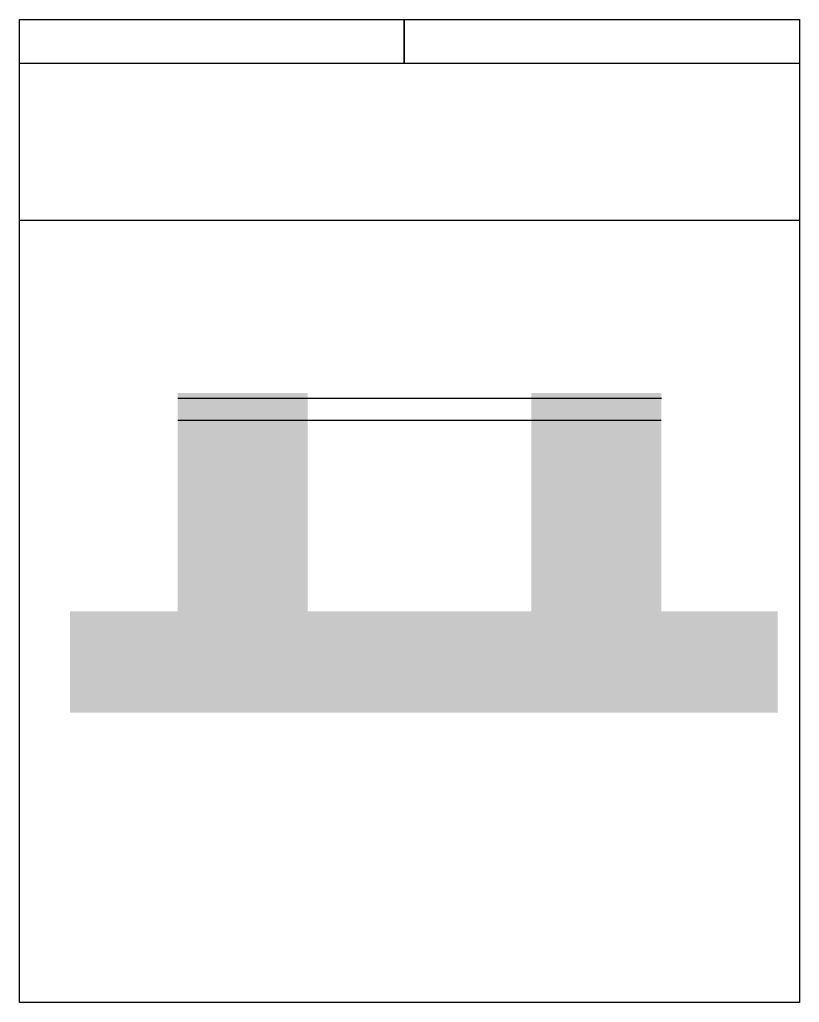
# Model space of a CAD drawing. Extents: x 0 to 35.7, y 0 to 45.
import ezdxf

# ---------------------------------------------------------------- set-up
doc = ezdxf.new("R2010")
doc.units = 0
doc.layers.add('--6N-THT. HOLE COVER', color=2, linetype='CONTINUOUS')

# ---------------------------------------------------------------- blocks, each defined once
blk = doc.blocks.new('06 - N - SC MCB LỖ ĐỤC 2 PHASE')
at = {"layer": '--6N-THT. HOLE COVER', "ltscale": 5}
h = blk.add_hatch(color=124, dxfattribs=at)
h.paths.add_polyline_path([(-4.669, 5.403), (-10.62, 5.403), (-10.62, -4.598), (-4.669, -4.598)])
h.paths.add_polyline_path([(0.65, -4.598), (-15.55, -4.598), (-15.55, -9.242), (0.65, -9.242)])
h = blk.add_hatch(color=124, dxfattribs=at)
h.paths.add_polyline_path([(11.531, 5.403), (5.58, 5.403), (5.58, -4.598), (11.531, -4.598)])
h.paths.add_polyline_path([(16.85, -4.598), (0.65, -4.598), (0.65, -9.242), (16.85, -9.242)])
at = {"layer": '--6N-THT. HOLE COVER', "color": 124}
for p, q in [((-17.85, 20.5), (-17.85, 22.5)), ((-17.85, 20.5), (-17.85, 22.5)), ((-0.25, 20.5), (-0.25, 22.5)), ((-0.25, 20.5), (-0.25, 22.5)), ((-0.25, 22.5), (-0.25, 20.5)), ((-0.25, 22.5), (-0.25, 20.5)), ((17.85, 22.5), (17.85, 20.5)), ((17.85, 22.5), (17.85, 20.5))]:
    blk.add_line(p, q, dxfattribs=at)
at = {"layer": '--6N-THT. HOLE COVER', "color": 124, "ltscale": 5}
for p, q in [((-17.85, 20.5), (-0.25, 20.5)), ((-0.25, 20.5), (17.85, 20.5)), ((-10.608, 5.164), (11.535, 5.164)), ((-10.608, 4.164), (11.525, 4.164))]:
    blk.add_line(p, q, dxfattribs=at)
at = {"layer": '--6N-THT. HOLE COVER', "color": 1, "ltscale": 5}
blk.add_lwpolyline([(-17.85, 22.5), (17.85, 22.5), (17.85, -22.5), (-17.85, -22.5)], close=True, dxfattribs=at)
at = {"layer": '--6N-THT. HOLE COVER', "color": 124, "ltscale": 5}
for points in [[(-0.25, 13.301), (-17.85, 13.301)], [(17.85, 13.301), (-0.25, 13.301)]]:
    blk.add_lwpolyline(points, dxfattribs=at)

msp = doc.modelspace()

# ---------------------------------------------------------------- block references
msp.add_blockref('06 - N - SC MCB LỖ ĐỤC 2 PHASE', (17.85, 22.5))

doc.saveas('drawing.dxf')
